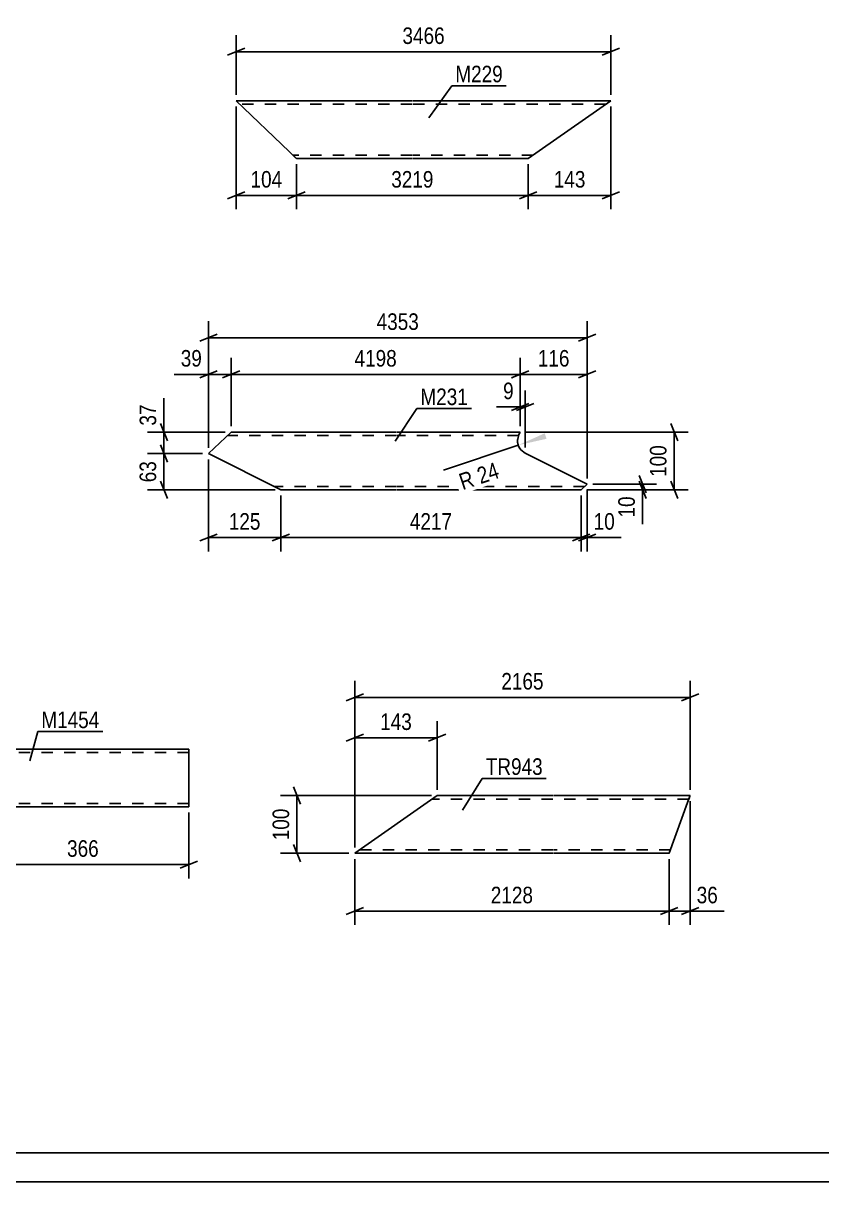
# Model space of a CAD drawing. Header units: millimetres. Extents: x 0 to 594, y 0 to 420.
# Drawn here: x 180.6 to 318.7, y 0 to 200.5 of the extents above; entities that cross this region are included whole.
import ezdxf

# ---------------------------------------------------------------- set-up
doc = ezdxf.new("R2010")
doc.units = ezdxf.units.MM
doc.linetypes.add('DXK_LINE_DOT2', pattern=[3.9198, 1.9599, -1.9599])
doc.styles.add('Arial Narrow', font='ARIALN.TTF', dxfattribs={"height": 0.2})

# ---------------------------------------------------------------- blocks, each defined once
blk = doc.blocks.new('Unknown-389636517-16427 - 80800')
at = {"color": 5, "linetype": 'Continuous'}
for p, q in [((5, 5), (589, 5)), ((0, 0), (594, 0))]:
    blk.add_line(p, q, dxfattribs=at)
blk = doc.blocks.new('Part-389636517-41301 - 41300')
at = {"color": 2, "linetype": 'Continuous'}
for p, q in [((226.57, 178.32), (217.41, 187.12)), ((247.82, 187.12), (217.41, 187.12)), ((282.2, 187.12), (247.92, 187.12)), ((267.92, 177.12), (282.2, 187.12)), ((226.57, 178.32), (227.82, 177.12)), ((247.82, 177.12), (227.82, 177.12)), ((267.92, 177.12), (247.92, 177.12))]:
    blk.add_line(p, q, dxfattribs=at)
at = {"color": 7, "linetype": 'DXK_LINE_DOT2'}
for p, q in [((247.82, 186.52), (218.03, 186.52)), ((281.34, 186.52), (247.92, 186.52)), ((227.72, 177.21), (226.57, 178.32)), ((247.82, 177.72), (227.19, 177.72)), ((268.77, 177.72), (247.92, 177.72))]:
    blk.add_line(p, q, dxfattribs=at)
blk = doc.blocks.new('Part-389636517-41431 - 41430')
at = {"color": 2, "linetype": 'Continuous'}
for p, q in [((212.58, 126.04), (216.51, 129.77)), ((245.13, 129.77), (216.51, 129.77)), ((266.52, 129.77), (245.23, 129.77)), ((266.05, 128.44), (266.09, 128.57)), ((266.3, 129.34), (266.09, 128.57)), ((266.3, 129.34), (266.52, 129.77)), ((267.37, 126.12), (266.64, 126.69)), ((225.13, 119.77), (212.58, 126.04)), ((278.09, 120.76), (267.37, 126.12)), ((278.09, 120.76), (277.04, 119.77)), ((245.13, 119.77), (225.13, 119.77)), ((277.04, 119.77), (245.23, 119.77))]:
    blk.add_line(p, q, dxfattribs=at)
at = {"color": 7, "linetype": 'DXK_LINE_DOT2'}
for p, q in [((245.13, 129.17), (215.88, 129.17)), ((266.25, 129.17), (245.23, 129.17)), ((266.09, 128.57), (266.05, 128.44)), ((266.05, 128.44), (266.09, 128.57)), ((266.09, 128.57), (266.05, 128.44)), ((266.34, 129.41), (266.3, 129.34)), ((266.64, 126.69), (267.37, 126.12)), ((267.37, 126.12), (266.64, 126.69)), ((266.64, 126.69), (267.37, 126.12)), ((245.13, 120.37), (223.93, 120.37)), ((277.68, 120.37), (245.23, 120.37))]:
    blk.add_line(p, q, dxfattribs=at)
at = {"color": 2, "linetype": 'Continuous'}
blk.add_arc((268.45, 128.27), 2.4, 175.9254, 220.9254, dxfattribs=at)
at = {"color": 7, "linetype": 'DXK_LINE_DOT2'}
blk.add_arc((268.45, 128.27), 2.4, 175.9254, 220.9254, dxfattribs=at)
blk.add_arc((268.45, 128.27), 2.4, 175.9254, 220.9254, dxfattribs=at)
blk.add_arc((268.45, 128.27), 2.4, 175.9254, 220.9254, dxfattribs=at)
blk = doc.blocks.new('Part-389636517-83071 - 83070')
at = {"color": 2, "linetype": 'Continuous'}
for p, q in [((252.18, 66.86), (237.9, 56.86)), ((272.18, 66.86), (252.18, 66.86)), ((295.92, 66.86), (272.28, 66.86)), ((295.88, 66.77), (295.48, 65.66)), ((295.92, 66.86), (295.88, 66.77)), ((292.28, 56.86), (295.48, 65.66)), ((272.18, 56.86), (237.9, 56.86)), ((292.28, 56.86), (272.28, 56.86))]:
    blk.add_line(p, q, dxfattribs=at)
at = {"color": 7, "linetype": 'DXK_LINE_DOT2'}
for p, q in [((272.18, 66.26), (251.32, 66.26)), ((295.7, 66.26), (272.28, 66.26)), ((295.48, 65.66), (295.79, 66.51)), ((272.18, 57.46), (238.75, 57.46)), ((292.5, 57.46), (272.28, 57.46)), ((292.31, 56.96), (292.28, 56.86))]:
    blk.add_line(p, q, dxfattribs=at)
blk = doc.blocks.new('Part-389636517-80935 - 80934')
at = {"color": 2, "linetype": 'Continuous'}
for p, q in [((172.58, 74.91), (172.58, 73.71)), ((209.18, 74.91), (172.58, 74.91)), ((209.18, 74.91), (209.18, 74.82)), ((209.18, 74.82), (209.18, 73.71)), ((172.58, 65.65), (172.58, 73.71)), ((209.18, 64.91), (209.18, 73.71)), ((172.58, 65), (172.58, 65.65)), ((172.58, 64.91), (172.58, 65)), ((209.18, 64.91), (172.58, 64.91))]:
    blk.add_line(p, q, dxfattribs=at)
at = {"color": 7, "linetype": 'DXK_LINE_DOT2'}
for p, q in [((209.18, 74.31), (172.58, 74.31)), ((209.18, 73.71), (209.18, 74.56)), ((172.58, 65.65), (172.58, 65.26)), ((172.58, 65.51), (172.58, 65.56)), ((209.18, 65.51), (172.58, 65.51)), ((172.58, 64.91), (172.58, 64.91)), ((209.18, 65.51), (209.18, 65.56))]:
    blk.add_line(p, q, dxfattribs=at)
blk = doc.blocks.new('StraightDimension-389636517-41309 - 41300')
at = {"color": 7, "linetype": 'Continuous'}
for p, q in [((227.82, 176.12), (227.82, 168.34)), ((267.92, 176.12), (267.92, 168.34)), ((229.32, 171.34), (226.32, 170.14)), ((227.82, 170.74), (267.92, 170.74)), ((266.42, 170.14), (269.42, 171.34))]:
    blk.add_line(p, q, dxfattribs=at)
at = {"color": 0}
blk.add_wipeout([(252.12, 171.49), (252.12, 175.69), (243.61, 175.69), (243.61, 171.49)], dxfattribs=at)
at = {"color": 3, "style": 'Arial Narrow'}
blk.add_text('3219', height=2.863, dxfattribs=at).set_placement((244.21, 172.09))
blk = doc.blocks.new('StraightDimension-389636517-41310 - 41300')
at = {"color": 7, "linetype": 'Continuous'}
for p, q in [((217.41, 186.12), (217.41, 168.34)), ((227.82, 176.12), (227.82, 168.34)), ((215.91, 170.14), (218.91, 171.34)), ((217.41, 170.74), (227.82, 170.74)), ((229.32, 171.34), (226.32, 170.14))]:
    blk.add_line(p, q, dxfattribs=at)
at = {"color": 0}
blk.add_wipeout([(225.96, 171.49), (225.96, 175.69), (219.27, 175.69), (219.27, 171.49)], dxfattribs=at)
at = {"color": 3, "style": 'Arial Narrow'}
blk.add_text('104', height=2.863, dxfattribs=at).set_placement((219.87, 172.09))
blk = doc.blocks.new('StraightDimension-389636517-41396 - 41300')
at = {"color": 7, "linetype": 'Continuous'}
for p, q in [((217.41, 188.12), (217.41, 198.45)), ((282.2, 188.12), (282.2, 198.45)), ((218.91, 196.2), (215.91, 195)), ((217.41, 195.6), (282.2, 195.6)), ((280.7, 195), (283.7, 196.2))]:
    blk.add_line(p, q, dxfattribs=at)
at = {"color": 0}
blk.add_wipeout([(254.06, 196.35), (254.06, 200.55), (245.55, 200.55), (245.55, 196.35)], dxfattribs=at)
at = {"color": 3, "style": 'Arial Narrow'}
blk.add_text('3466', height=2.863, dxfattribs=at).set_placement((246.15, 196.95))
blk = doc.blocks.new('StraightDimension-389636517-41308 - 41300')
at = {"color": 7, "linetype": 'Continuous'}
for p, q in [((282.2, 186.12), (282.2, 168.34)), ((267.92, 176.12), (267.92, 168.34)), ((269.42, 171.34), (266.42, 170.14)), ((267.92, 170.74), (282.2, 170.74)), ((280.7, 170.14), (283.7, 171.34))]:
    blk.add_line(p, q, dxfattribs=at)
at = {"color": 0}
blk.add_wipeout([(278.4, 171.49), (278.4, 175.69), (271.72, 175.69), (271.72, 171.49)], dxfattribs=at)
at = {"color": 3, "style": 'Arial Narrow'}
blk.add_text('143', height=2.863, dxfattribs=at).set_placement((272.32, 172.09))
blk = doc.blocks.new('StraightDimension-389636517-41567 - 41430')
at = {"color": 7, "linetype": 'Continuous'}
for p, q in [((212.58, 127.04), (212.58, 148.96)), ((278.09, 121.76), (278.09, 148.96)), ((214.08, 146.71), (211.08, 145.51)), ((276.59, 145.51), (279.59, 146.71)), ((212.58, 146.11), (278.09, 146.11))]:
    blk.add_line(p, q, dxfattribs=at)
at = {"color": 0}
blk.add_wipeout([(249.59, 146.86), (249.59, 151.06), (241.08, 151.06), (241.08, 146.86)], dxfattribs=at)
at = {"color": 3, "style": 'Arial Narrow'}
blk.add_text('4353', height=2.863, dxfattribs=at).set_placement((241.68, 147.46))
blk = doc.blocks.new('StraightDimension-389636517-41936 - 41430')
at = {"color": 7, "linetype": 'Continuous'}
for p, q in [((292.56, 131.27), (293.76, 128.27)), ((267.52, 129.77), (295.56, 129.77)), ((293.16, 119.77), (293.16, 129.77)), ((293.76, 118.27), (292.56, 121.27)), ((278.04, 119.77), (295.56, 119.77))]:
    blk.add_line(p, q, dxfattribs=at)
at = {"color": 0}
blk.add_wipeout([(292.41, 128.11), (288.21, 128.11), (288.21, 121.42), (292.41, 121.42)], dxfattribs=at)
at = {"color": 3, "style": 'Arial Narrow'}
blk.add_text('100', height=2.863, rotation=90.0002, dxfattribs=at).set_placement((291.81, 122.02))
blk = doc.blocks.new('StraightDimension-389636517-42036 - 41430')
at = {"color": 7, "linetype": 'Continuous'}
for p, q in [((279.09, 120.76), (290.09, 120.76)), ((287.09, 122.26), (288.29, 119.26)), ((288.29, 118.27), (287.09, 121.27)), ((287.69, 119.77), (287.69, 120.76)), ((278.04, 119.77), (290.09, 119.77))]:
    blk.add_line(p, q, dxfattribs=at)
at = {"color": 0}
blk.add_wipeout([(286.94, 119.24), (282.74, 119.24), (282.74, 114.39), (286.94, 114.39)], dxfattribs=at)
at = {"color": 7, "linetype": 'Continuous'}
blk.add_line((287.69, 119.77), (287.69, 113.86), dxfattribs=at)
blk.add_line((287.69, 119.77), (287.69, 113.86), dxfattribs=at)
at = {"color": 3, "style": 'Arial Narrow'}
blk.add_text('10', height=2.863, rotation=90.0002, dxfattribs=at).set_placement((286.34, 114.99))
blk = doc.blocks.new('StraightDimension-389636517-41439 - 41430')
at = {"color": 7, "linetype": 'Continuous'}
for p, q in [((212.58, 125.04), (212.58, 109.13)), ((225.13, 118.77), (225.13, 109.13)), ((214.08, 112.13), (211.08, 110.93)), ((212.58, 111.53), (225.13, 111.53)), ((223.63, 110.93), (226.63, 112.13))]:
    blk.add_line(p, q, dxfattribs=at)
at = {"color": 0}
blk.add_wipeout([(222.2, 112.28), (222.2, 116.48), (215.51, 116.48), (215.51, 112.28)], dxfattribs=at)
at = {"color": 3, "style": 'Arial Narrow'}
blk.add_text('125', height=2.863, dxfattribs=at).set_placement((216.11, 112.88))
blk = doc.blocks.new('StraightDimension-389636517-41437 - 41430')
at = {"color": 7, "linetype": 'Continuous'}
for p, q in [((277.04, 118.77), (277.04, 109.13)), ((278.09, 119.76), (278.09, 109.13)), ((275.54, 110.93), (278.54, 112.13)), ((279.59, 112.13), (276.59, 110.93)), ((277.04, 111.53), (278.09, 111.53))]:
    blk.add_line(p, q, dxfattribs=at)
at = {"color": 0}
blk.add_wipeout([(283.47, 112.28), (283.47, 116.48), (278.62, 116.48), (278.62, 112.28)], dxfattribs=at)
at = {"color": 7, "linetype": 'Continuous'}
blk.add_line((278.09, 111.53), (284, 111.53), dxfattribs=at)
blk.add_line((278.09, 111.53), (284, 111.53), dxfattribs=at)
at = {"color": 3, "style": 'Arial Narrow'}
blk.add_text('10', height=2.863, dxfattribs=at).set_placement((279.22, 112.88))
blk = doc.blocks.new('StraightDimension-389636517-41438 - 41430')
at = {"color": 7, "linetype": 'Continuous'}
for p, q in [((225.13, 118.77), (225.13, 109.13)), ((277.04, 118.77), (277.04, 109.13)), ((226.63, 112.13), (223.63, 110.93)), ((225.13, 111.53), (277.04, 111.53)), ((275.54, 110.93), (278.54, 112.13))]:
    blk.add_line(p, q, dxfattribs=at)
at = {"color": 0}
blk.add_wipeout([(255.34, 112.28), (255.34, 116.48), (246.83, 116.48), (246.83, 112.28)], dxfattribs=at)
at = {"color": 3, "style": 'Arial Narrow'}
blk.add_text('4217', height=2.863, dxfattribs=at).set_placement((247.43, 112.88))
blk = doc.blocks.new('StraightDimension-389636517-42159 - 41430')
at = {"color": 7, "linetype": 'Continuous'}
for p, q in [((204.3, 131.27), (205.5, 128.27)), ((215.51, 129.77), (202.05, 129.77)), ((204.9, 126.04), (204.9, 129.77)), ((205.5, 124.54), (204.3, 127.54)), ((211.58, 126.04), (202.05, 126.04))]:
    blk.add_line(p, q, dxfattribs=at)
at = {"color": 0}
blk.add_wipeout([(204.15, 135.15), (199.95, 135.15), (199.95, 130.29), (204.15, 130.29)], dxfattribs=at)
at = {"color": 7, "linetype": 'Continuous'}
blk.add_line((204.9, 129.77), (204.9, 135.67), dxfattribs=at)
blk.add_line((204.9, 129.77), (204.9, 135.67), dxfattribs=at)
at = {"color": 3, "style": 'Arial Narrow'}
blk.add_text('37', height=2.863, rotation=90.0002, dxfattribs=at).set_placement((203.55, 130.89))
blk = doc.blocks.new('StraightDimension-389636517-42160 - 41430')
at = {"color": 7, "linetype": 'Continuous'}
for p, q in [((204.3, 127.54), (205.5, 124.54)), ((211.58, 126.04), (202.05, 126.04)), ((204.9, 119.77), (204.9, 126.04)), ((205.5, 118.27), (204.3, 121.27)), ((224.13, 119.77), (202.05, 119.77))]:
    blk.add_line(p, q, dxfattribs=at)
at = {"color": 0}
blk.add_wipeout([(204.15, 125.33), (199.95, 125.33), (199.95, 120.48), (204.15, 120.48)], dxfattribs=at)
at = {"color": 3, "style": 'Arial Narrow'}
blk.add_text('63', height=2.863, rotation=90.0002, dxfattribs=at).set_placement((203.55, 121.08))
blk = doc.blocks.new('RadiusDimension-389636517-42236 - 41430')
at = {"linetype": 'Continuous'}
blk.add_hatch(color=7, dxfattribs=at).paths.add_polyline_path([(271.07, 128.61), (266.17, 127.51), (270.76, 129.56)])
at = {"color": 7, "linetype": 'Continuous'}
blk.add_line((266.17, 127.51), (253.24, 123.2), dxfattribs=at)
blk.add_arc((268.45, 128.27), 2.4, 175.9254, 220.9254, dxfattribs=at)
at = {"color": 0}
blk.add_wipeout([(263.9, 121.53), (262.57, 125.52), (254.84, 122.94), (256.17, 118.96)], dxfattribs=at)
at = {"color": 3, "style": 'Arial Narrow'}
blk.add_text('R 24', height=2.863, rotation=18.4263, dxfattribs=at).set_placement((256.55, 119.72))
blk = doc.blocks.new('StraightDimension-389636517-46734 - 41430')
at = {"color": 7, "linetype": 'Continuous'}
for p, q in [((266.52, 130.77), (266.52, 136.97)), ((267.37, 127.12), (267.37, 136.97)), ((265.02, 133.52), (268.02, 134.72)), ((268.87, 134.72), (265.87, 133.52)), ((266.52, 134.12), (267.37, 134.12))]:
    blk.add_line(p, q, dxfattribs=at)
at = {"color": 0}
blk.add_wipeout([(265.99, 134.87), (265.99, 139.07), (262.96, 139.07), (262.96, 134.87)], dxfattribs=at)
at = {"color": 7, "linetype": 'Continuous'}
blk.add_line((266.52, 134.12), (262.44, 134.12), dxfattribs=at)
blk.add_line((266.52, 134.12), (262.44, 134.12), dxfattribs=at)
at = {"color": 3, "style": 'Arial Narrow'}
blk.add_text('9', height=2.86, dxfattribs=at).set_placement((263.56, 135.47))
blk = doc.blocks.new('StraightDimension-389636517-52704 - 41430')
at = {"color": 7, "linetype": 'Continuous'}
for p, q in [((266.52, 130.77), (266.52, 142.61)), ((278.09, 121.76), (278.09, 142.61)), ((265.02, 139.16), (268.02, 140.36)), ((266.52, 139.76), (278.09, 139.76)), ((279.59, 140.36), (276.59, 139.16))]:
    blk.add_line(p, q, dxfattribs=at)
at = {"color": 0}
blk.add_wipeout([(275.65, 140.51), (275.65, 144.71), (268.96, 144.71), (268.96, 140.51)], dxfattribs=at)
at = {"color": 3, "style": 'Arial Narrow'}
blk.add_text('116', height=2.863, dxfattribs=at).set_placement((269.56, 141.11))
blk = doc.blocks.new('StraightDimension-389636517-52705 - 41430')
at = {"color": 7, "linetype": 'Continuous'}
for p, q in [((216.51, 130.77), (216.51, 142.61)), ((266.52, 130.77), (266.52, 142.61)), ((218.01, 140.36), (215.01, 139.16)), ((216.51, 139.76), (266.52, 139.76)), ((265.02, 139.16), (268.02, 140.36))]:
    blk.add_line(p, q, dxfattribs=at)
at = {"color": 0}
blk.add_wipeout([(245.77, 140.51), (245.77, 144.71), (237.26, 144.71), (237.26, 140.51)], dxfattribs=at)
at = {"color": 3, "style": 'Arial Narrow'}
blk.add_text('4198', height=2.863, dxfattribs=at).set_placement((237.86, 141.11))
blk = doc.blocks.new('StraightDimension-389636517-52706 - 41430')
at = {"color": 7, "linetype": 'Continuous'}
for p, q in [((212.58, 127.04), (212.58, 142.61)), ((216.51, 130.77), (216.51, 142.61)), ((211.08, 139.16), (214.08, 140.36)), ((212.58, 139.76), (216.51, 139.76)), ((218.01, 140.36), (215.01, 139.16))]:
    blk.add_line(p, q, dxfattribs=at)
at = {"color": 0}
blk.add_wipeout([(212.05, 140.51), (212.05, 144.71), (207.2, 144.71), (207.2, 140.51)], dxfattribs=at)
at = {"color": 7, "linetype": 'Continuous'}
blk.add_line((212.58, 139.76), (206.67, 139.76), dxfattribs=at)
blk.add_line((212.58, 139.76), (206.67, 139.76), dxfattribs=at)
at = {"color": 3, "style": 'Arial Narrow'}
blk.add_text('39', height=2.863, dxfattribs=at).set_placement((207.8, 141.11))
blk = doc.blocks.new('StraightDimension-389636517-86787 - 83070')
at = {"color": 7, "linetype": 'Continuous'}
for p, q in [((295.92, 65.86), (295.92, 44.46)), ((292.28, 55.86), (292.28, 44.46)), ((290.78, 46.26), (293.78, 47.46)), ((292.28, 46.86), (295.92, 46.86)), ((297.42, 47.46), (294.42, 46.26))]:
    blk.add_line(p, q, dxfattribs=at)
at = {"color": 0}
blk.add_wipeout([(301.3, 47.61), (301.3, 51.81), (296.44, 51.81), (296.44, 47.61)], dxfattribs=at)
at = {"color": 7, "linetype": 'Continuous'}
blk.add_line((295.92, 46.86), (301.82, 46.86), dxfattribs=at)
blk.add_line((295.92, 46.86), (301.82, 46.86), dxfattribs=at)
at = {"color": 3, "style": 'Arial Narrow'}
blk.add_text('36', height=2.863, dxfattribs=at).set_placement((297.04, 48.21))
blk = doc.blocks.new('StraightDimension-389636517-83244 - 83070')
at = {"color": 7, "linetype": 'Continuous'}
for p, q in [((227.3, 68.36), (228.5, 65.36)), ((251.18, 66.86), (225.05, 66.86)), ((227.9, 56.86), (227.9, 66.86)), ((228.5, 55.36), (227.3, 58.36)), ((236.9, 56.86), (225.05, 56.86))]:
    blk.add_line(p, q, dxfattribs=at)
at = {"color": 0}
blk.add_wipeout([(227.15, 65.21), (222.95, 65.21), (222.95, 58.52), (227.15, 58.52)], dxfattribs=at)
at = {"color": 3, "style": 'Arial Narrow'}
blk.add_text('100', height=2.863, rotation=90.0002, dxfattribs=at).set_placement((226.55, 59.12))
blk = doc.blocks.new('StraightDimension-389636517-83212 - 83070')
at = {"color": 7, "linetype": 'Continuous'}
for p, q in [((237.9, 57.86), (237.9, 86.71)), ((295.92, 67.86), (295.92, 86.71)), ((239.4, 84.46), (236.4, 83.26)), ((294.42, 83.26), (297.42, 84.46)), ((237.9, 83.86), (295.92, 83.86))]:
    blk.add_line(p, q, dxfattribs=at)
at = {"color": 0}
blk.add_wipeout([(271.16, 84.61), (271.16, 88.81), (262.65, 88.81), (262.65, 84.61)], dxfattribs=at)
at = {"color": 3, "style": 'Arial Narrow'}
blk.add_text('2165', height=2.863, dxfattribs=at).set_placement((263.25, 85.21))
blk = doc.blocks.new('StraightDimension-389636517-83188 - 83070')
at = {"color": 7, "linetype": 'Continuous'}
for p, q in [((237.9, 57.86), (237.9, 79.71)), ((252.18, 67.86), (252.18, 79.71)), ((239.4, 77.46), (236.4, 76.26)), ((237.9, 76.86), (252.18, 76.86)), ((250.68, 76.26), (253.68, 77.46))]:
    blk.add_line(p, q, dxfattribs=at)
at = {"color": 0}
blk.add_wipeout([(248.38, 77.61), (248.38, 81.81), (241.69, 81.81), (241.69, 77.61)], dxfattribs=at)
at = {"color": 3, "style": 'Arial Narrow'}
blk.add_text('143', height=2.863, dxfattribs=at).set_placement((242.29, 78.21))
blk = doc.blocks.new('StraightDimension-389636517-86788 - 83070')
at = {"color": 7, "linetype": 'Continuous'}
for p, q in [((237.9, 55.86), (237.9, 44.46)), ((292.28, 55.86), (292.28, 44.46)), ((239.4, 47.46), (236.4, 46.26)), ((237.9, 46.86), (292.28, 46.86)), ((290.78, 46.26), (293.78, 47.46))]:
    blk.add_line(p, q, dxfattribs=at)
at = {"color": 0}
blk.add_wipeout([(269.34, 47.61), (269.34, 51.81), (260.83, 51.81), (260.83, 47.61)], dxfattribs=at)
at = {"color": 3, "style": 'Arial Narrow'}
blk.add_text('2128', height=2.863, dxfattribs=at).set_placement((261.43, 48.21))
blk = doc.blocks.new('StraightDimension-389636517-82391 - 80934')
at = {"color": 7, "linetype": 'Continuous'}
for p, q in [((172.58, 63.91), (172.58, 52.51)), ((209.18, 63.91), (209.18, 52.51)), ((174.08, 55.51), (171.08, 54.31)), ((172.58, 54.91), (209.18, 54.91)), ((207.68, 54.31), (210.68, 55.51))]:
    blk.add_line(p, q, dxfattribs=at)
at = {"color": 0}
blk.add_wipeout([(194.22, 55.66), (194.22, 59.86), (187.54, 59.86), (187.54, 55.66)], dxfattribs=at)
at = {"color": 3, "style": 'Arial Narrow'}
blk.add_text('366', height=2.863, dxfattribs=at).set_placement((188.14, 56.26))
blk = doc.blocks.new('Mark-389636517-41409 - 41300')
at = {"color": 0}
blk.add_wipeout([(263.51, 190.32), (263.51, 193.32), (255.29, 193.32), (255.29, 190.32)], dxfattribs=at)
blk.add_wipeout([(263.51, 190.32), (263.51, 193.32), (255.29, 193.32), (255.29, 190.32)], dxfattribs=at)
at = {"color": 30, "linetype": 'Continuous'}
for p, q in [((250.73, 184.18), (254.69, 189.72)), ((254.69, 189.72), (264.11, 189.72))]:
    blk.add_line(p, q, dxfattribs=at)
at = {"color": 3, "style": 'Arial Narrow'}
blk.add_text('M229', height=2.863, dxfattribs=at).set_placement((255.29, 190.32))
blk = doc.blocks.new('Mark-389636517-42241 - 41430')
at = {"color": 0}
blk.add_wipeout([(257.47, 134.45), (257.47, 137.45), (249.25, 137.45), (249.25, 134.45)], dxfattribs=at)
blk.add_wipeout([(257.47, 134.45), (257.47, 137.45), (249.25, 137.45), (249.25, 134.45)], dxfattribs=at)
at = {"color": 30, "linetype": 'Continuous'}
for p, q in [((244.87, 128.22), (248.65, 133.85)), ((248.65, 133.85), (258.07, 133.85))]:
    blk.add_line(p, q, dxfattribs=at)
at = {"color": 3, "style": 'Arial Narrow'}
blk.add_text('M231', height=2.863, dxfattribs=at).set_placement((249.25, 134.45))
blk = doc.blocks.new('Mark-389636517-83228 - 83070')
at = {"color": 0}
blk.add_wipeout([(270.42, 70.44), (270.42, 73.44), (260.56, 73.44), (260.56, 70.44)], dxfattribs=at)
blk.add_wipeout([(270.42, 70.44), (270.42, 73.44), (260.56, 73.44), (260.56, 70.44)], dxfattribs=at)
at = {"color": 30, "linetype": 'Continuous'}
for p, q in [((256.53, 64.33), (259.96, 69.84)), ((259.96, 69.84), (271.02, 69.84))]:
    blk.add_line(p, q, dxfattribs=at)
at = {"color": 3, "style": 'Arial Narrow'}
blk.add_text('TR943', height=2.863, dxfattribs=at).set_placement((260.56, 70.44))
blk = doc.blocks.new('Mark-389636517-81283 - 80934')
at = {"color": 0}
blk.add_wipeout([(193.73, 78.53), (193.73, 81.53), (183.68, 81.53), (183.68, 78.53)], dxfattribs=at)
blk.add_wipeout([(193.73, 78.53), (193.73, 81.53), (183.68, 81.53), (183.68, 78.53)], dxfattribs=at)
at = {"color": 30, "linetype": 'Continuous'}
for p, q in [((181.69, 72.88), (183.08, 77.93)), ((183.08, 77.93), (194.33, 77.93))]:
    blk.add_line(p, q, dxfattribs=at)
at = {"color": 3, "style": 'Arial Narrow'}
blk.add_text('M1454', height=2.863, dxfattribs=at).set_placement((183.68, 78.53))

msp = doc.modelspace()

# ---------------------------------------------------------------- block references
for name in ['Unknown-389636517-16427 - 80800', 'Part-389636517-41301 - 41300', 'Part-389636517-41431 - 41430', 'Part-389636517-80935 - 80934', 'Part-389636517-83071 - 83070']:
    msp.add_blockref(name, (0, 0))

# ---------------------------------------------------------------- next in the draw order: block references
for name in ['StraightDimension-389636517-41396 - 41300', 'StraightDimension-389636517-41309 - 41300', 'StraightDimension-389636517-41567 - 41430', 'Mark-389636517-81283 - 80934', 'StraightDimension-389636517-83244 - 83070', 'StraightDimension-389636517-86787 - 83070', 'StraightDimension-389636517-82391 - 80934']:
    msp.add_blockref(name, (0, 0))

# ---------------------------------------------------------------- next in the draw order: block references
for name in ['Mark-389636517-41409 - 41300', 'StraightDimension-389636517-41310 - 41300', 'StraightDimension-389636517-41308 - 41300', 'StraightDimension-389636517-41936 - 41430', 'StraightDimension-389636517-41439 - 41430', 'StraightDimension-389636517-83212 - 83070', 'StraightDimension-389636517-86788 - 83070']:
    msp.add_blockref(name, (0, 0))

# ---------------------------------------------------------------- next in the draw order: block references
for name in ['StraightDimension-389636517-42159 - 41430', 'StraightDimension-389636517-42036 - 41430', 'StraightDimension-389636517-83188 - 83070', 'Mark-389636517-83228 - 83070']:
    msp.add_blockref(name, (0, 0))

# ---------------------------------------------------------------- next in the draw order: block references
msp.add_blockref('StraightDimension-389636517-41437 - 41430', (0, 0))

# ---------------------------------------------------------------- next in the draw order: block references
msp.add_blockref('StraightDimension-389636517-41438 - 41430', (0, 0))

# ---------------------------------------------------------------- next in the draw order: block references
for name in ['RadiusDimension-389636517-42236 - 41430', 'StraightDimension-389636517-42160 - 41430']:
    msp.add_blockref(name, (0, 0))

# ---------------------------------------------------------------- next in the draw order: block references
msp.add_blockref('StraightDimension-389636517-46734 - 41430', (0, 0))

# ---------------------------------------------------------------- next in the draw order: block references
msp.add_blockref('StraightDimension-389636517-52704 - 41430', (0, 0))

# ---------------------------------------------------------------- next in the draw order: block references
msp.add_blockref('StraightDimension-389636517-52705 - 41430', (0, 0))

# ---------------------------------------------------------------- next in the draw order: block references
for name in ['StraightDimension-389636517-52706 - 41430', 'Mark-389636517-42241 - 41430']:
    msp.add_blockref(name, (0, 0))

doc.saveas('drawing.dxf')
